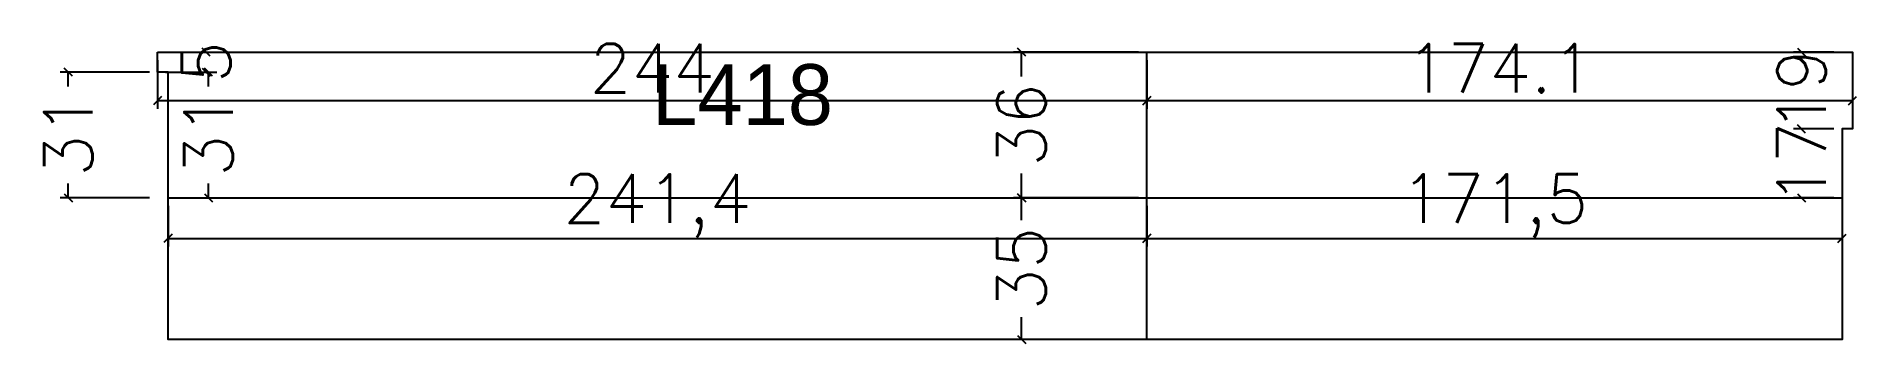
# Model space of a CAD drawing. Extents: x 2513 to 2962, y 2069 to 2145.
import ezdxf

# ---------------------------------------------------------------- set-up
doc = ezdxf.new("R2010")
doc.units = 0
for name, color, linetype in [('COTA', 241, 'Continuous'), ('NOMENCLATURA', 7, 'Continuous'), ('PAINEIS', 6, 'Continuous')]:
    doc.layers.add(name, color=color, linetype=linetype)
doc.styles.add('Romans', font='romans.shx', dxfattribs={"height": 12})
doc.dimstyles.new('cotas', dxfattribs={"dimtxt": 9, "dimasz": 2, "dimexe": 2, "dimexo": 2, "dimgap": 2, "dimtad": 1, "dimdec": 1, "dimzin": 12, "dimtxsty": 'Romans', "dimblk": 'OBLIQUE', "dimcen": 2.5, "dimclrd": 4, "dimclre": 4, "dimclrt": 240, "dimazin": 3, "dimtfac": 1, "dimtmove": 0, "dimatfit": 3})

# ---------------------------------------------------------------- blocks, each defined once
blk = doc.blocks.new('_OBLIQUE')
at = {"color": 0, "linetype": 'BYBLOCK'}
blk.add_line((-0.5, -0.5), (0.5, 0.5), dxfattribs=at)

msp = doc.modelspace()

# ---------------------------------------------------------------- linework, layer by layer
at = {"layer": 'PAINEIS'}
for p, q in [((2786.5, 2070), (2786.5, 2141)), ((2545.09, 2105), (2958, 2105))]:
    msp.add_line(p, q, dxfattribs=at)
msp.add_lwpolyline([(2542.5, 2141), (2960.59, 2141), (2960.59, 2122), (2958, 2122), (2958, 2070), (2545.09, 2070), (2545.09, 2136.03), (2542.5, 2136.03)], close=True, dxfattribs=at)

# ---------------------------------------------------------------- texts
at = {"layer": 'NOMENCLATURA'}
msp.add_text('L418', height=15, dxfattribs=at).set_placement((2664.5, 2123))

# ---------------------------------------------------------------- dimensions: what is measured, and where the dimension line sits
at = {"layer": 'COTA'}
for base, p1, p2, text in [((2542.5, 2129), (2542.5, 2141), (2786.5, 2141), '244'), ((2786.5, 2129), (2786.5, 2141), (2960.59, 2141), '174.1')]:
    msp.add_linear_dim(base=base, p1=p1, p2=p2, text=text, dimstyle='cotas', dxfattribs=at).render()
for base, p1, p2, location, text in [((2554.5, 2141), (2542.5, 2141), (2542.5, 2136.03), (2554.5, 2138.52), '5'), ((2948, 2141), (2958, 2141), (2958, 2122), (2948, 2131.5), '19'), ((2520.5, 2105), (2542.5, 2105), (2542.5, 2136.03), (2520.5, 2120.52), '31'), ((2555.09, 2105), (2545.09, 2105), (2545.09, 2136.03), (2555.09, 2120.52), '31'), ((2948, 2105), (2958, 2105), (2958, 2122), (2948, 2113.5), '17')]:
    msp.add_linear_dim(base=base, p1=p1, p2=p2, angle=90, location=location, text=text, dimstyle='cotas', override={"dimtmove": 2}, dxfattribs=at).render()
for base, p1, p2, location in [((2755.64, 2105), (2786.5, 2105), (2786.5, 2141), (2755.64, 2123)), ((2755.64, 2070), (2786.5, 2070), (2786.5, 2105), (2755.64, 2087.5))]:
    msp.add_linear_dim(base=base, p1=p1, p2=p2, angle=90, location=location, dimstyle='cotas', override={"dimtmove": 2}, dxfattribs=at).render()
for base, p1, p2 in [((2545.09, 2095), (2545.09, 2105), (2786.5, 2105)), ((2786.5, 2095), (2786.5, 2105), (2958, 2105))]:
    msp.add_linear_dim(base=base, p1=p1, p2=p2, dimstyle='cotas', dxfattribs=at).render()

doc.saveas('drawing.dxf')
